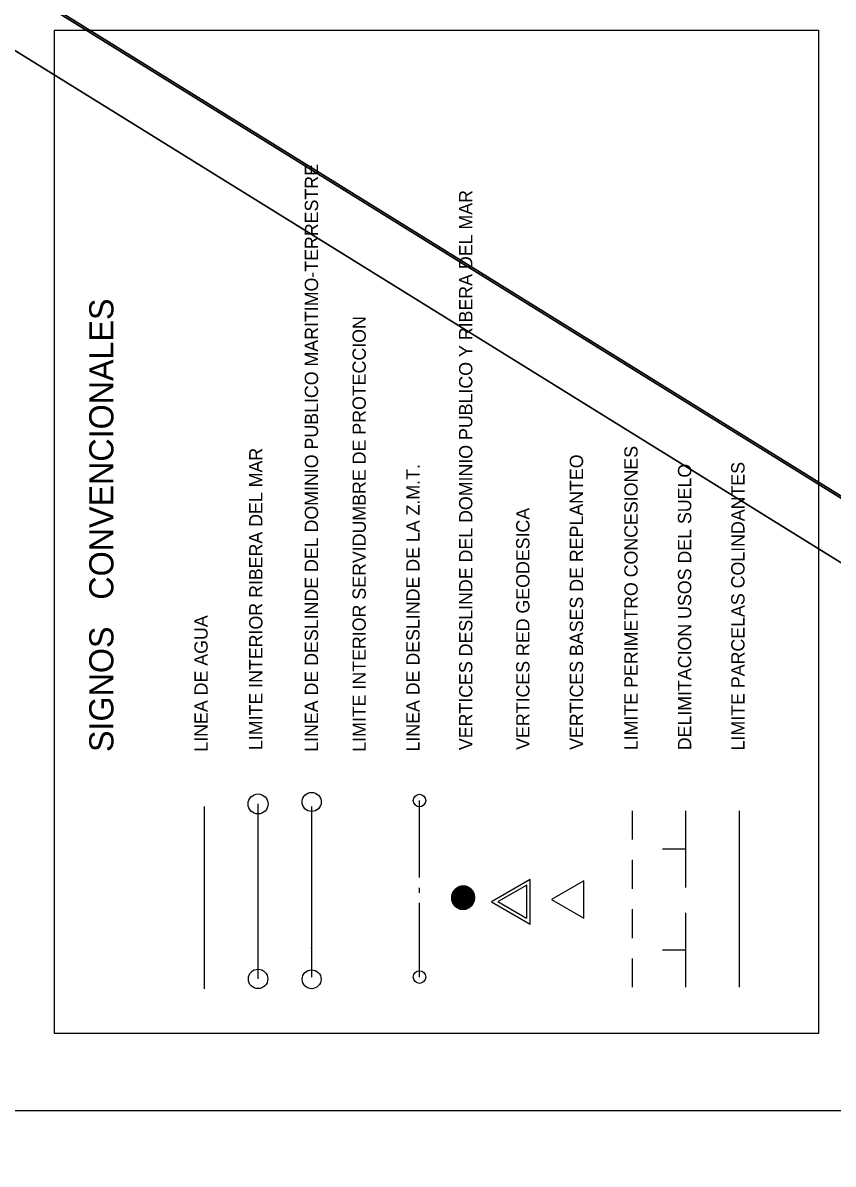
# Model space of a CAD drawing. Extents: x 748454 to 749044, y 4315881 to 4316908.
# Drawn here: x 748586.8 to 748662.4, y 4316716 to 4316822.5 of the extents above; entities that cross this region are included whole.
import ezdxf
from ezdxf.enums import TextEntityAlignment as Align

# ---------------------------------------------------------------- set-up
doc = ezdxf.new("R2010")
doc.units = 0
doc.linetypes.add('DASHED', pattern=[0])
doc.layers.get('0').update_dxf_attribs({"linetype": 'CONTINUOUS'})

msp = doc.modelspace()

# ---------------------------------------------------------------- linework, layer by layer
at = {"color": 0, "linetype": 'CONTINUOUS'}
for p, q in [((748623.83, 4316742.75), (748623.83, 4316749.92)), ((748603.77, 4316732.37), (748603.77, 4316749.37)), ((748613.79, 4316733.45), (748613.79, 4316749.37)), ((748643.69, 4316746.27), (748643.69, 4316748.97)), ((748643.69, 4316746.27), (748643.69, 4316748.97)), ((748648.69, 4316741.8), (748648.69, 4316748.97)), ((748648.69, 4316745.39), (748646.5, 4316745.39)), ((748643.69, 4316741.68), (748643.69, 4316744.38)), ((748643.69, 4316741.68), (748643.69, 4316744.38)), ((748634.15, 4316742.55), (748630.54, 4316740.47)), ((748634.15, 4316742.55), (748630.54, 4316740.47)), ((748634.15, 4316738.38), (748634.15, 4316742.55)), ((748634.15, 4316738.38), (748634.15, 4316742.55)), ((748639.15, 4316742.42), (748636.14, 4316740.69)), ((748639.15, 4316742.42), (748636.14, 4316740.69)), ((748639.15, 4316738.95), (748639.15, 4316742.42)), ((748639.15, 4316738.95), (748639.15, 4316742.42)), ((748623.83, 4316741.3), (748623.83, 4316741.78)), ((748633.83, 4316742.03), (748631.16, 4316740.5)), ((748633.83, 4316738.96), (748633.83, 4316742.03)), ((748623.83, 4316733.45), (748623.83, 4316740.38)), ((748630.54, 4316740.47), (748634.15, 4316738.38)), ((748630.54, 4316740.47), (748634.15, 4316738.38)), ((748631.14, 4316740.5), (748633.8, 4316738.96)), ((748636.14, 4316740.69), (748639.15, 4316738.95)), ((748636.14, 4316740.69), (748639.15, 4316738.95)), ((748643.69, 4316737.09), (748643.69, 4316739.79)), ((748643.69, 4316737.09), (748643.69, 4316739.79)), ((748648.69, 4316732.5), (748648.69, 4316739.43)), ((748643.69, 4316732.5), (748643.69, 4316735.2)), ((748643.69, 4316732.5), (748643.69, 4316735.2)), ((748648.69, 4316735.97), (748646.5, 4316735.97))]:
    msp.add_line(p, q, dxfattribs=at)
at = {"color": 0, "linetype": 'DASHED'}
for p, q in [((748608.77, 4316733.28), (748608.77, 4316749.6)), ((748653.69, 4316732.5), (748653.69, 4316748.97))]:
    msp.add_line(p, q, dxfattribs=at)
at = {"color": 0, "linetype": 'CONTINUOUS'}
msp.add_lwpolyline([(748589.77, 4316728.19), (748589.77, 4316821.78), (748661.04, 4316821.78), (748661.04, 4316728.19)], close=True, dxfattribs=at)
for centre, radius in [((748608.77, 4316749.6), 0.933), ((748613.77, 4316749.79), 0.89), ((748623.83, 4316749.92), 0.588), ((748608.77, 4316733.28), 0.907), ((748613.77, 4316733.25), 0.88), ((748623.83, 4316733.45), 0.588)]:
    msp.add_circle(centre, radius, dxfattribs=at)
msp.add_point((748613.74, 4316736.14), dxfattribs=at)
msp.add_point((748613.74, 4316736.14), dxfattribs=at)
msp.add_point((748613.74, 4316736.14), dxfattribs=at)
msp.add_point((748613.74, 4316736.14), dxfattribs=at)
msp.add_point((748613.74, 4316736.14), dxfattribs=at)
msp.add_point((748613.74, 4316736.14), dxfattribs=at)

# ---------------------------------------------------------------- texts
for s, p in [('LINEA DE DESLINDE DEL DOMINIO PUBLICO MARITIMO-TERRESTRE', (748614.37, 4316754.47)), ('VERTICES DESLINDE DEL DOMINIO PUBLICO Y RIBERA DEL MAR', (748628.76, 4316754.62)), ('LIMITE INTERIOR SERVIDUMBRE DE PROTECCION', (748618.82, 4316754.47)), ('LIMITE PERIMETRO CONCESIONES', (748644.18, 4316754.62)), ('LIMITE INTERIOR RIBERA DEL MAR', (748609.18, 4316754.63)), ('VERTICES BASES DE REPLANTEO', (748639.09, 4316754.65)), ('LINEA DE DESLINDE DE LA Z.M.T.', (748623.84, 4316754.49)), ('DELIMITACION USOS DEL SUELO', (748649.18, 4316754.61)), ('LIMITE PARCELAS COLINDANTES', (748654.15, 4316754.6)), ('VERTICES RED GEODESICA', (748634.09, 4316754.65)), ('LINEA DE AGUA', (748604.07, 4316754.48))]:
    msp.add_text(s, height=1.24, rotation=90, dxfattribs=at).set_placement(p)
msp.add_text('SIGNOS   CONVENCIONALES   ', height=2.25, rotation=90, dxfattribs=at).set_placement((748594.15, 4316776.85), align=Align.MIDDLE)

# ---------------------------------------------------------------- meshes
mesh = msp.add_polyface(dxfattribs=at)
corners = [(748454.5, 4315881), (748454.5, 4315881), (748454.5, 4316071.96), (748762.5, 4315881), (748454.5, 4316246.49), (749044, 4315881), (748454.5, 4316907.5), (749044, 4316542.01), (749044, 4316907.5)]
mesh.append_faces([[corners[k] for k in face] for face in [(0, 1, 3, 2), (2, 3, 5, 4), (4, 5, 7, 6), (6, 7, 8, 8)]], dxfattribs={"vtx0": -1, "vtx2": -1, "color": 0})
mesh = msp.add_polyface(dxfattribs=at)
corners = [(748464.5, 4316721), (748464.5, 4316721), (748464.5, 4316895.27), (748745.58, 4316721), (748464.5, 4316901.5), (748745.58, 4316727.23), (748745.58, 4316901.5)]
mesh.append_faces([[corners[k] for k in face] for face in [(0, 1, 3, 2), (2, 3, 5, 4), (4, 5, 6, 6)]], dxfattribs={"vtx0": -1, "vtx2": -1, "color": 0})
mesh = msp.add_polyface(dxfattribs=at)
corners = [(748627.35, 4316739.93), (748627.29, 4316739.97), (748627.37, 4316739.92), (748627.23, 4316740.01), (748627.4, 4316739.91), (748627.22, 4316740.02), (748627.41, 4316739.9), (748627.18, 4316740.05), (748627.47, 4316739.87), (748627.18, 4316740.05), (748627.47, 4316739.87), (748627.16, 4316740.07), (748627.53, 4316739.84), (748627.13, 4316740.1), (748627.57, 4316739.83), (748627.11, 4316740.12), (748627.6, 4316739.82), (748627.09, 4316740.15), (748627.65, 4316739.8), (748627.08, 4316740.16), (748627.66, 4316739.8), (748627.04, 4316740.2), (748627.69, 4316739.8), (748627.02, 4316740.23), (748627.73, 4316739.79), (748627, 4316740.26), (748627.77, 4316739.78), (748626.99, 4316740.28), (748627.8, 4316739.78), (748626.97, 4316740.32), (748627.84, 4316739.78), (748626.95, 4316740.35), (748627.87, 4316739.78), (748626.93, 4316740.38), (748627.9, 4316739.78), (748626.92, 4316740.41), (748627.94, 4316739.78), (748626.91, 4316740.44), (748627.97, 4316739.78), (748626.9, 4316740.46), (748628, 4316739.78), (748626.88, 4316740.5), (748628.03, 4316739.78), (748626.87, 4316740.53), (748628.07, 4316739.79), (748626.86, 4316740.57), (748628.11, 4316739.8), (748626.85, 4316740.6), (748628.14, 4316739.8), (748626.84, 4316740.64), (748628.18, 4316739.81), (748626.83, 4316740.67), (748628.21, 4316739.82), (748626.83, 4316740.7), (748628.24, 4316739.83), (748626.83, 4316740.73), (748628.27, 4316739.84), (748626.83, 4316740.77), (748628.3, 4316739.86), (748626.83, 4316740.8), (748628.33, 4316739.87), (748626.82, 4316740.84), (748628.36, 4316739.88), (748626.82, 4316740.88), (748628.4, 4316739.9), (748626.82, 4316740.91), (748628.43, 4316739.91), (748626.82, 4316740.94), (748628.46, 4316739.93), (748626.83, 4316740.98), (748628.49, 4316739.95), (748626.83, 4316741.01), (748628.51, 4316739.97), (748626.84, 4316741.04), (748628.54, 4316739.99), (748626.85, 4316741.08), (748628.57, 4316740.01), (748626.85, 4316741.11), (748628.59, 4316740.03), (748626.86, 4316741.14), (748628.62, 4316740.05), (748626.87, 4316741.18), (748628.65, 4316740.08), (748626.88, 4316741.21), (748628.67, 4316740.1), (748626.89, 4316741.24), (748628.69, 4316740.12), (748626.91, 4316741.27), (748628.72, 4316740.15), (748626.92, 4316741.3), (748628.74, 4316740.17), (748626.93, 4316741.33), (748628.76, 4316740.2), (748626.95, 4316741.37), (748628.78, 4316740.23), (748626.96, 4316741.4), (748628.8, 4316740.26), (748626.98, 4316741.43), (748628.82, 4316740.29), (748627, 4316741.46), (748628.84, 4316740.32), (748627.02, 4316741.48), (748628.85, 4316740.34), (748627.04, 4316741.51), (748628.87, 4316740.38), (748627.06, 4316741.54), (748628.88, 4316740.41), (748627.09, 4316741.57), (748628.9, 4316740.44), (748627.11, 4316741.59), (748628.91, 4316740.47), (748627.13, 4316741.61), (748628.92, 4316740.5), (748627.16, 4316741.64), (748628.93, 4316740.54), (748627.18, 4316741.66), (748628.94, 4316740.57), (748627.21, 4316741.68), (748628.95, 4316740.6), (748627.24, 4316741.71), (748628.96, 4316740.64), (748627.26, 4316741.73), (748628.97, 4316740.67), (748627.29, 4316741.74), (748628.97, 4316740.7), (748627.32, 4316741.76), (748628.97, 4316740.73), (748627.35, 4316741.78), (748628.98, 4316740.77), (748627.38, 4316741.8), (748628.98, 4316740.81), (748627.41, 4316741.81), (748628.98, 4316740.84), (748627.44, 4316741.83), (748628.98, 4316740.88), (748627.47, 4316741.85), (748628.98, 4316740.91), (748627.5, 4316741.86), (748628.97, 4316740.95), (748627.53, 4316741.87), (748628.97, 4316740.98), (748627.56, 4316741.88), (748628.97, 4316741.01), (748627.59, 4316741.89), (748628.96, 4316741.04), (748627.63, 4316741.9), (748628.95, 4316741.08), (748627.66, 4316741.91), (748628.95, 4316741.11), (748627.7, 4316741.92), (748628.94, 4316741.15), (748627.73, 4316741.92), (748628.93, 4316741.18), (748627.76, 4316741.93), (748628.92, 4316741.21), (748627.8, 4316741.93), (748628.91, 4316741.24), (748627.83, 4316741.93), (748628.9, 4316741.27), (748627.86, 4316741.93), (748628.88, 4316741.3), (748627.9, 4316741.94), (748628.86, 4316741.34), (748627.9, 4316741.94), (748628.85, 4316741.37), (748627.94, 4316741.93), (748628.84, 4316741.39), (748627.97, 4316741.93), (748628.82, 4316741.43), (748628.01, 4316741.93), (748628.79, 4316741.46), (748628.04, 4316741.93), (748628.78, 4316741.48), (748628.06, 4316741.93), (748628.75, 4316741.52), (748628.11, 4316741.92), (748628.74, 4316741.54), (748628.15, 4316741.91), (748628.72, 4316741.56), (748628.17, 4316741.9), (748628.69, 4316741.59), (748628.21, 4316741.89), (748628.67, 4316741.61), (748628.24, 4316741.88), (748628.65, 4316741.64), (748628.29, 4316741.86), (748628.59, 4316741.68), (748628.3, 4316741.86), (748628.59, 4316741.68), (748628.3, 4316741.86), (748628.57, 4316741.7), (748628.36, 4316741.83), (748628.56, 4316741.71), (748628.48, 4316741.76), (748628.38, 4316741.82), (748628.54, 4316741.73), (748628.44, 4316741.79), (748628.42, 4316741.8), (748628.43, 4316741.8)]
mesh.append_faces([[corners[k] for k in face] for face in [(0, 0, 2, 1), (1, 2, 4, 3), (3, 4, 6, 5), (5, 6, 8, 7), (7, 8, 10, 9), (9, 10, 12, 11), (11, 12, 14, 13), (13, 14, 16, 15), (15, 16, 18, 17), (17, 18, 20, 19), (19, 20, 22, 21), (21, 22, 24, 23), (23, 24, 26, 25), (25, 26, 28, 27), (27, 28, 30, 29), (29, 30, 32, 31), (31, 32, 34, 33), (33, 34, 36, 35), (35, 36, 38, 37), (37, 38, 40, 39), (39, 40, 42, 41), (41, 42, 44, 43), (43, 44, 46, 45), (45, 46, 48, 47), (47, 48, 50, 49), (49, 50, 52, 51), (51, 52, 54, 53), (53, 54, 56, 55), (55, 56, 58, 57), (57, 58, 60, 59), (59, 60, 62, 61), (61, 62, 64, 63), (63, 64, 66, 65), (65, 66, 68, 67), (67, 68, 70, 69), (69, 70, 72, 71), (71, 72, 74, 73), (73, 74, 76, 75), (75, 76, 78, 77), (77, 78, 80, 79), (79, 80, 82, 81), (81, 82, 84, 83), (83, 84, 86, 85), (85, 86, 88, 87), (87, 88, 90, 89), (89, 90, 92, 91), (91, 92, 94, 93), (93, 94, 96, 95), (95, 96, 98, 97), (97, 98, 100, 99), (99, 100, 102, 101), (101, 102, 104, 103), (103, 104, 106, 105), (105, 106, 108, 107), (107, 108, 110, 109), (109, 110, 112, 111), (111, 112, 114, 113), (113, 114, 116, 115), (115, 116, 118, 117), (117, 118, 120, 119), (119, 120, 122, 121), (121, 122, 124, 123), (123, 124, 126, 125), (125, 126, 128, 127), (127, 128, 130, 129), (129, 130, 132, 131), (131, 132, 134, 133), (133, 134, 136, 135), (135, 136, 138, 137), (137, 138, 140, 139), (139, 140, 142, 141), (141, 142, 144, 143), (143, 144, 146, 145), (145, 146, 148, 147), (147, 148, 150, 149), (149, 150, 152, 151), (151, 152, 154, 153), (153, 154, 156, 155), (155, 156, 158, 157), (157, 158, 160, 159), (159, 160, 162, 161), (163, 162, 164, 165), (165, 164, 166, 167), (167, 166, 168, 169), (169, 168, 170, 171), (171, 170, 172, 173), (173, 172, 174, 175), (175, 174, 176, 177), (177, 176, 178, 179), (179, 178, 180, 181), (181, 180, 182, 183), (183, 182, 184, 185), (185, 184, 186, 187), (187, 186, 188, 189), (189, 188, 190, 191), (191, 190, 192, 194), (194, 193, 196, 197), (193, 192, 195, 195), (197, 196, 198, 198)]], dxfattribs={"vtx0": -1, "vtx2": -1, "color": 0})

doc.saveas('drawing.dxf')
